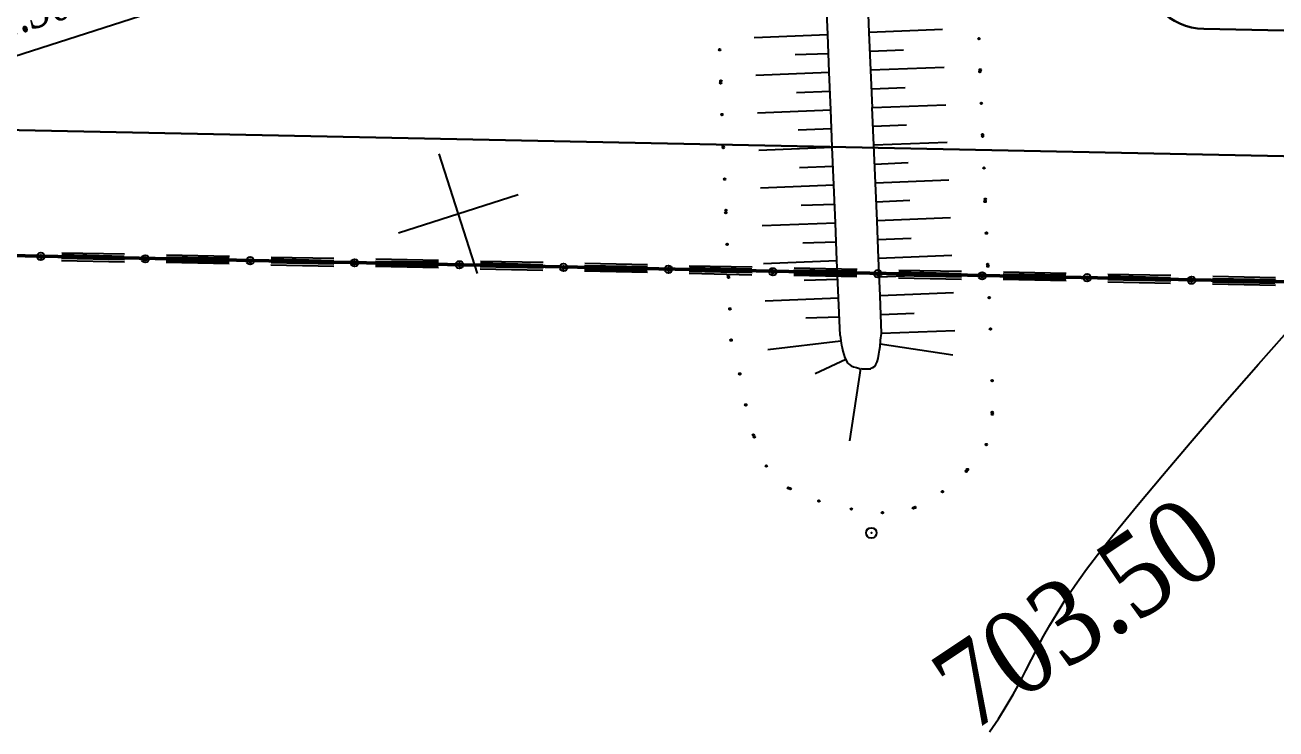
# Model space of a CAD drawing. Header units: millimetres. Extents: x 1353783 to 6492029790, y -7276956 to -512500.
# Drawn here: x 9984423 to 9990400, y -2860069 to -2856705 of the extents above; entities that cross this region are included whole.
import ezdxf

# ---------------------------------------------------------------- set-up
doc = ezdxf.new("R2010")
doc.units = ezdxf.units.MM
doc.linetypes.add('CONTI', pattern=[0])
doc.layers.get('0').update_dxf_attribs({"lineweight": 5})
doc.layers.get('Defpoints').update_dxf_attribs({"color": 255})
for name, color, linetype in [('GORIZUNKNOWN', 32, 'CONTI'), ('PI_DTUNKNOWN', 250, 'CONTI'), ('SETKR', 7, 'CONTI'), ('SIT_LГРАНИЦЫ', 10, 'CONTI'), ('SIT_LРЕЛЬЕФ', 7, 'CONTI'), ('ГРАНИЦЫ', 7, 'CONTI'), ('РЕЛЬЕФ', 7, 'CONTI')]:
    doc.layers.add(name, color=color, linetype=linetype)
for name, color, linetype, lineweight in [('ГП-Граница учасика ИЖС', 3, 'Continuous', 5), ('ГР.УЧ', 12, 'ограждение1', 40), ('РАЗМЕР', 162, 'Continuous', 20)]:
    doc.layers.add(name, color=color, linetype=linetype, lineweight=lineweight)
doc.styles.add('SHRFT', font='', dxfattribs={"width": 0.75})
doc.styles.add('tandem1', font='', dxfattribs={"width": 0.9})
doc.styles.get('SHRFT').set_extended_font_data('Times New Roman Cyr', italic=True)
doc.styles.get('tandem1').set_extended_font_data('Times New Roman')
doc.linetypes.add('ограждение1', pattern='A,6.35,-2.54,[133,ltypeshp.shx,S=2.54,R=0,X=-2.54,Y=0],-2.54,25.4', length=36.83)

# ---------------------------------------------------------------- blocks, each defined once
blk = doc.blocks.new('BL_333')
at = {"color": 0}
for p, q in [((0, -3), (0, 3)), ((-3, 0), (3, 0))]:
    blk.add_line(p, q, dxfattribs=at)
blk = doc.blocks.new('оо')
at = {"layer": 'GORIZUNKNOWN', "color": 9, "true_color": 0xc7c8ca}
blk.add_lwpolyline([(222826.683, -3431874.402), (222826.983, -3431874.172), (222827.253, -3431873.942), (222827.503, -3431873.722), (222827.733, -3431873.502), (222827.963, -3431873.272), (222828.173, -3431873.062), (222828.393, -3431872.842), (222828.613, -3431872.622), (222828.843, -3431872.412), (222829.093, -3431872.192), (222829.373, -3431871.952), (222829.703, -3431871.692), (222830.083, -3431871.412), (222830.543, -3431871.092), (222831.093, -3431870.722), (222831.733, -3431870.312), (222832.493, -3431869.832), (222833.363, -3431869.292), (222834.373, -3431868.672), (222835.493, -3431868.002), (222836.703, -3431867.282)], dxfattribs=at)
at = {"layer": 'PI_DTUNKNOWN', "color": 9, "true_color": 0xc7c8ca}
blk.add_circle((222825.453, -3431869.012), 0.125, dxfattribs=at)
blk.add_point((222825.453, -3431869.012), dxfattribs=at)
at = {"layer": 'SIT_LГРАНИЦЫ', "color": 9, "true_color": 0xc7c8ca}
for p, q in [((222810.503, -3431857.212), (222809.083, -3431856.732)), ((222810.443, -3431857.392), (222809.023, -3431856.902)), ((222810.463, -3431857.342), (222809.043, -3431856.852)), ((222810.473, -3431857.302), (222809.053, -3431856.812)), ((222810.483, -3431857.262), (222809.073, -3431856.772)), ((222812.843, -3431858.122), (222811.423, -3431857.632)), ((222812.853, -3431858.072), (222811.433, -3431857.592)), ((222812.873, -3431858.032), (222811.453, -3431857.542)), ((222812.813, -3431858.202), (222811.393, -3431857.712)), ((222812.823, -3431858.162), (222811.403, -3431857.672)), ((222815.173, -3431859.022), (222813.753, -3431858.532)), ((222815.193, -3431858.972), (222813.773, -3431858.482)), ((222815.203, -3431858.932), (222813.783, -3431858.442)), ((222815.213, -3431858.892), (222813.803, -3431858.402)), ((222815.233, -3431858.842), (222813.813, -3431858.362)), ((222817.543, -3431859.822), (222816.123, -3431859.332)), ((222817.553, -3431859.782), (222816.133, -3431859.292)), ((222817.573, -3431859.742), (222816.153, -3431859.252)), ((222817.583, -3431859.692), (222816.163, -3431859.212)), ((222817.603, -3431859.652), (222816.183, -3431859.162)), ((222819.943, -3431860.512), (222818.533, -3431860.022)), ((222819.963, -3431860.462), (222818.543, -3431859.982)), ((222819.903, -3431860.642), (222818.483, -3431860.152)), ((222819.923, -3431860.592), (222818.503, -3431860.102)), ((222819.933, -3431860.552), (222818.513, -3431860.062)), ((222822.273, -3431861.412), (222820.853, -3431860.922)), ((222822.293, -3431861.372), (222820.873, -3431860.882)), ((222822.303, -3431861.322), (222820.883, -3431860.842)), ((222822.323, -3431861.282), (222820.903, -3431860.792)), ((222822.263, -3431861.452), (222820.843, -3431860.962)), ((222824.623, -3431862.272), (222823.203, -3431861.782)), ((222824.643, -3431862.222), (222823.223, -3431861.732)), ((222824.653, -3431862.182), (222823.233, -3431861.692)), ((222824.663, -3431862.142), (222823.253, -3431861.652)), ((222824.683, -3431862.092), (222823.263, -3431861.612)), ((222827.053, -3431862.912), (222825.633, -3431862.422)), ((222826.993, -3431863.082), (222825.573, -3431862.592)), ((222827.003, -3431863.042), (222825.583, -3431862.552)), ((222827.023, -3431863.002), (222825.603, -3431862.512)), ((222827.033, -3431862.952), (222825.613, -3431862.472)), ((222829.383, -3431863.812), (222827.963, -3431863.322)), ((222829.393, -3431863.772), (222827.983, -3431863.282)), ((222829.413, -3431863.722), (222827.993, -3431863.242)), ((222829.353, -3431863.902), (222827.933, -3431863.412)), ((222829.373, -3431863.852), (222827.953, -3431863.362)), ((222831.723, -3431864.702), (222830.303, -3431864.212)), ((222831.733, -3431864.662), (222830.313, -3431864.172)), ((222831.753, -3431864.622), (222830.333, -3431864.132)), ((222831.763, -3431864.572), (222830.343, -3431864.092)), ((222831.783, -3431864.532), (222830.363, -3431864.042)), ((222834.083, -3431865.522), (222832.663, -3431865.032)), ((222834.103, -3431865.472), (222832.683, -3431864.982)), ((222834.113, -3431865.432), (222832.693, -3431864.942)), ((222834.123, -3431865.392), (222832.713, -3431864.902)), ((222834.143, -3431865.342), (222832.723, -3431864.862)), ((222836.493, -3431866.202), (222835.073, -3431865.722)), ((222836.513, -3431866.162), (222835.093, -3431865.672)), ((222836.453, -3431866.332), (222835.033, -3431865.842)), ((222836.463, -3431866.292), (222835.043, -3431865.802)), ((222836.483, -3431866.252), (222835.063, -3431865.762))]:
    blk.add_line(p, q, dxfattribs=at)
for centre, radius in [((222808.583, -3431856.652), 0.09), ((222808.583, -3431856.652), 0.04), ((222810.943, -3431857.472), 0.09), ((222810.943, -3431857.472), 0.04), ((222813.313, -3431858.282), 0.09), ((222813.313, -3431858.282), 0.04), ((222815.673, -3431859.092), 0.09), ((222815.673, -3431859.092), 0.04), ((222818.043, -3431859.902), 0.09), ((222818.043, -3431859.902), 0.04), ((222820.393, -3431860.722), 0.09), ((222820.393, -3431860.722), 0.04), ((222822.763, -3431861.532), 0.09), ((222822.763, -3431861.532), 0.04), ((222825.123, -3431862.352), 0.09), ((222825.123, -3431862.352), 0.04), ((222827.493, -3431863.162), 0.09), ((222827.493, -3431863.162), 0.04), ((222829.853, -3431863.972), 0.09), ((222829.853, -3431863.972), 0.04), ((222832.223, -3431864.782), 0.09), ((222832.223, -3431864.782), 0.04), ((222834.583, -3431865.602), 0.09), ((222834.583, -3431865.602), 0.04)]:
    blk.add_circle(centre, radius, dxfattribs=at)
at = {"layer": 'SIT_LРЕЛЬЕФ', "color": 9, "true_color": 0xc7c8ca}
for p, q in [((222828.103, -3431857.352), (222828.343, -3431856.482)), ((222829.063, -3431857.612), (222829.303, -3431856.742)), ((222826.413, -3431856.882), (222828.103, -3431857.352)), ((222827.863, -3431858.222), (222828.103, -3431857.352)), ((222827.213, -3431857.572), (222827.983, -3431857.792)), ((222828.823, -3431858.482), (222829.063, -3431857.612)), ((222830.753, -3431858.082), (222829.063, -3431857.612)), ((222826.173, -3431857.752), (222827.863, -3431858.222)), ((222827.623, -3431859.092), (222827.863, -3431858.222)), ((222829.713, -3431858.262), (222828.943, -3431858.052)), ((222826.973, -3431858.442), (222827.743, -3431858.662)), ((222828.583, -3431859.352), (222828.823, -3431858.482)), ((222830.513, -3431858.952), (222828.823, -3431858.482)), ((222825.933, -3431858.622), (222827.623, -3431859.092)), ((222827.383, -3431859.952), (222827.623, -3431859.082)), ((222829.473, -3431859.132), (222828.703, -3431858.922)), ((222826.733, -3431859.302), (222827.503, -3431859.522)), ((222828.343, -3431860.212), (222828.583, -3431859.342)), ((222830.273, -3431859.822), (222828.583, -3431859.352)), ((222825.693, -3431859.482), (222827.383, -3431859.952)), ((222827.143, -3431860.822), (222827.383, -3431859.952)), ((222829.233, -3431859.992), (222828.463, -3431859.782)), ((222826.493, -3431860.172), (222827.263, -3431860.392)), ((222828.103, -3431861.082), (222828.343, -3431860.212)), ((222830.033, -3431860.682), (222828.343, -3431860.212)), ((222825.453, -3431860.352), (222827.143, -3431860.822)), ((222826.903, -3431861.692), (222827.143, -3431860.822)), ((222828.993, -3431860.862), (222828.223, -3431860.652)), ((222825.213, -3431861.222), (222826.903, -3431861.692)), ((222826.253, -3431861.042), (222827.023, -3431861.262)), ((222827.863, -3431861.952), (222828.103, -3431861.082)), ((222829.793, -3431861.552), (222828.103, -3431861.082)), ((222828.753, -3431861.732), (222827.983, -3431861.522)), ((222826.663, -3431862.562), (222826.903, -3431861.692)), ((222824.973, -3431862.092), (222826.663, -3431862.562)), ((222826.013, -3431861.912), (222826.783, -3431862.132)), ((222827.623, -3431862.822), (222827.863, -3431861.952)), ((222829.553, -3431862.422), (222827.863, -3431861.952)), ((222828.513, -3431862.602), (222827.743, -3431862.392)), ((222826.423, -3431863.422), (222826.663, -3431862.552)), ((222824.733, -3431862.952), (222826.423, -3431863.422)), ((222825.773, -3431862.772), (222826.543, -3431862.992)), ((222827.383, -3431863.682), (222827.623, -3431862.812)), ((222829.313, -3431863.292), (222827.623, -3431862.822)), ((222828.273, -3431863.462), (222827.503, -3431863.252)), ((222826.183, -3431864.292), (222826.423, -3431863.422)), ((222825.533, -3431863.642), (222826.303, -3431863.862)), ((222827.143, -3431864.552), (222827.383, -3431863.682)), ((222829.073, -3431864.152), (222827.383, -3431863.682)), ((222824.443, -3431864.082), (222826.163, -3431864.422)), ((222828.033, -3431864.332), (222827.263, -3431864.122)), ((222826.153, -3431864.472), (222826.143, -3431864.522)), ((222826.143, -3431864.522), (222826.143, -3431864.592)), ((222826.183, -3431864.292), (222826.153, -3431864.472)), ((222826.143, -3431864.592), (222826.133, -3431864.672)), ((222826.133, -3431864.672), (222826.133, -3431864.752)), ((222826.133, -3431864.752), (222826.133, -3431864.832)), ((222827.013, -3431864.832), (222827.033, -3431864.792)), ((222827.033, -3431864.782), (222827.053, -3431864.752)), ((222828.603, -3431865.562), (222827.033, -3431864.782)), ((222827.053, -3431864.752), (222827.073, -3431864.692)), ((222827.073, -3431864.692), (222827.143, -3431864.552)), ((222828.833, -3431865.022), (222827.143, -3431864.552)), ((222825.343, -3431864.972), (222826.143, -3431864.872)), ((222826.133, -3431864.832), (222826.143, -3431864.912)), ((222826.143, -3431864.912), (222826.153, -3431864.972)), ((222826.153, -3431864.972), (222826.183, -3431865.022)), ((222826.183, -3431865.022), (222826.213, -3431865.062)), ((222826.213, -3431865.062), (222826.263, -3431865.102)), ((222826.263, -3431865.102), (222826.323, -3431865.142)), ((222826.833, -3431865.162), (222826.883, -3431865.092)), ((222826.883, -3431865.092), (222826.933, -3431865.002)), ((222826.933, -3431865.002), (222826.973, -3431864.912)), ((222826.973, -3431864.912), (222827.013, -3431864.832)), ((222825.633, -3431866.762), (222826.413, -3431865.192)), ((222826.323, -3431865.142), (222826.383, -3431865.182)), ((222826.383, -3431865.182), (222826.403, -3431865.192)), ((222826.413, -3431865.192), (222826.443, -3431865.212)), ((222826.443, -3431865.212), (222826.513, -3431865.232)), ((222826.513, -3431865.232), (222826.573, -3431865.252)), ((222826.573, -3431865.252), (222826.643, -3431865.272)), ((222826.643, -3431865.262), (222826.693, -3431865.262)), ((222826.693, -3431865.262), (222826.743, -3431865.252)), ((222826.743, -3431865.252), (222826.783, -3431865.212)), ((222826.783, -3431865.212), (222826.833, -3431865.162))]:
    blk.add_line(p, q, dxfattribs=at)
for centre in [(222825.533, -3431856.912), (222825.313, -3431857.672), (222825.333, -3431857.632), (222825.113, -3431858.402), (222831.513, -3431858.552), (222824.903, -3431859.162), (222824.913, -3431859.122), (222831.293, -3431859.312), (222831.313, -3431859.272), (222824.703, -3431859.892), (222831.093, -3431860.042), (222824.483, -3431860.662), (222824.503, -3431860.612), (222830.883, -3431860.802), (222830.893, -3431860.762), (222824.283, -3431861.392), (222830.683, -3431861.532), (222824.073, -3431862.152), (222824.083, -3431862.112), (222830.463, -3431862.302), (222830.483, -3431862.252), (222823.873, -3431862.882), (222830.263, -3431863.032), (222823.673, -3431863.602), (222830.053, -3431863.792), (222830.063, -3431863.752), (222823.623, -3431864.432), (222829.853, -3431864.522), (222823.533, -3431865.182), (222829.653, -3431865.242), (222823.483, -3431865.922), (222823.493, -3431865.972), (222829.313, -3431866.432), (222823.553, -3431866.722), (222829.073, -3431867.192), (222829.083, -3431867.152), (222823.893, -3431867.382), (222823.933, -3431867.412), (222824.493, -3431867.902), (222828.713, -3431867.842), (222825.173, -3431868.322), (222828.063, -3431868.302), (222828.103, -3431868.272), (222825.853, -3431868.632), (222827.373, -3431868.592), (222826.593, -3431868.752), (222826.633, -3431868.752)]:
    blk.add_circle(centre, 0.02, dxfattribs=at)
at = {"layer": 'ГРАНИЦЫ', "color": 9, "linetype": 'CONTI', "true_color": 0xc7c8ca}
blk.add_line((222814.813, -3431851.912), (222804.043, -3431851.912), dxfattribs=at)
at = {"layer": 'SETKR', "color": 9, "true_color": 0xc7c8ca, "xscale": 0.5000000000000001, "yscale": 0.5000000000000001, "zscale": 0.5000000000000001}
blk.add_blockref('BL_333', (222818.393, -3431858.732), dxfattribs=at)
at = {"layer": 'ГРАНИЦЫ', "color": 9, "true_color": 0xc7c8ca, "style": 'SHRFT', "width": 0.75}
blk.add_text(' 668982.300', height=0.95, dxfattribs=at).set_placement((222806.283, -3431851.432))

msp = doc.modelspace()

# ---------------------------------------------------------------- linework, layer by layer
at = {"layer": 'Defpoints', "lineweight": 0, "ltscale": 100}
msp.add_lwpolyline([(9982982, -2857177.9), (9996556.6, -2857457.5)], dxfattribs=at)
at = {"layer": 'ГП-Граница учасика ИЖС', "color": 251, "lineweight": 30, "ltscale": 100}
msp.add_lwpolyline([(9989762.4, -2855717.7), (9989762.4, -2856423.6, 0.408193), (9990056.2, -2856723.5), (9995096.7, -2856827.4, 0.389951), (9996111.9, -2855931.5), (9996474.4, -2852462.8, 0.445055), (9996176, -2852131.7), (9995237.4, -2852131.7)], format="xyb", dxfattribs=at)
at = {"layer": 'ГР.УЧ', "lineweight": 50, "ltscale": 50}
msp.add_lwpolyline([(9989974.7, -2788087), (9980999.9, -2784252.7), (9971209.8, -2783594.9), (9961622.1, -2784090.5), (9956026.4, -2789101.7), (9952562.4, -2798133.6), (9952562.4, -2851699.5), (9972185.4, -2856026.2), (9982830, -2857774.9), (9996494.1, -2858056.4)], dxfattribs=at)
msp.add_lwpolyline([(9996494.1, -2858056.4, -0.000073), (9997765.4, -2845883.1, -0.003019), (9997962.4, -2843896.8), (9997934.6, -2810081.4), (9997659.8, -2802556.7, 0.09197), (9997084.6, -2800684.7, 0.018978), (9996794, -2800133.6, -0.010053), (9995789.7, -2798243.1), (9989974.7, -2788087)], format="xyb", dxfattribs=at)
at = {"layer": 'РАЗМЕР', "lineweight": 30, "ltscale": 100, "elevation": -7.3}
msp.add_lwpolyline([(9958662.4, -2852430), (9972417.6, -2855455.6), (9982998.2, -2857178.2), (9996556.6, -2857457.5)], dxfattribs=at)

# ---------------------------------------------------------------- block references
at = {"layer": 'РЕЛЬЕФ', "color": 240, "lineweight": 30, "true_color": 0xed1f24, "xscale": 200.0000000000001, "yscale": 200.0000000000001, "zscale": 200.0000000000001, "rotation": 17.80578495452471}
msp.add_blockref('оо', (-242329121, 637008728.1), dxfattribs=at)

# ---------------------------------------------------------------- texts
at = {"layer": 'Defpoints', "color": 252, "true_color": 0x939598, "insert": (9989452.4, -2859517.4, 0.8), "char_height": 396, "width": 748.003, "attachment_point": 5, "rotation": 33.73526, "style": 'tandem1'}
msp.add_mtext('703.50', dxfattribs=at)

doc.saveas('drawing.dxf')
